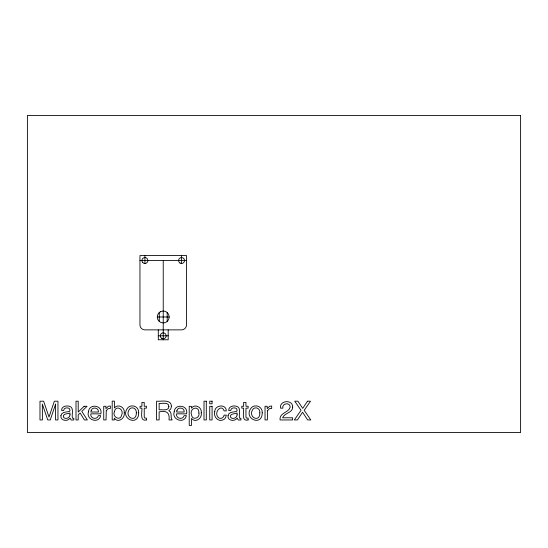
<?xml version="1.0" encoding="UTF-8"?>
<svg xmlns="http://www.w3.org/2000/svg" width="548" height="548" viewBox="0 0 548 548"><rect width="100%" height="100%" fill="white"/><g stroke="black" fill="none" stroke-linecap="round" stroke-linejoin="round"><path stroke-width="0.82" d="M186.512 260.519L186.505 324.909A4.953 4.953 0 0 1 181.552 329.869L144.905 329.869A4.953 4.953 0 0 1 139.952 324.909L139.952 255.567L186.512 255.567L186.512 260.519L139.952 260.519M157.29 316.984L169.181 316.984M158.283 335.808L168.188 335.808M181.559 255.567L181.559 263.492M168.188 329.869L168.188 339.774L158.283 339.774L158.283 329.869M167.195 312.6L167.195 321.375M163.236 260.519L163.236 339.774M159.269 312.6L159.269 321.375M144.905 255.567L144.905 263.492M55.595 404.129L55.54 419.946L57.958 419.946L57.958 401.198L54.355 401.198L49.005 417.049L43.621 401.198L39.983 401.198L39.983 419.946L42.408 419.946L42.34 404.129L47.731 419.946L50.245 419.946L55.595 404.129M198.91 413.028C200.287 418.097 192.225 420.782 191.547 415.055C188.964 407.993 199.26 404.725 198.91 413.028M114.374 411.726C111.998 417.028 120.402 421.398 121.649 415.151C124.41 409.055 115.724 404.479 114.374 411.726M124.232 412.85C125.307 418.282 117.889 423.412 114.313 418.199L114.313 419.946L112.196 419.946L112.196 401.129L114.429 401.129L114.429 407.938C117.916 403.294 125.314 407.424 124.232 412.85M138.719 412.822C138.623 427.125 119.245 418.453 127.732 407.924A5.644 5.644 0 0 1 131.027 406.006C135.144 404.979 139.178 408.637 138.719 412.822M214.734 411.788C213.247 416.918 218.556 422.515 223.591 419.638A4.692 4.692 0 0 0 225.66 417.46L226.324 415.11L224.091 415.11C223.824 417.165 221.913 418.836 219.803 418.288A2.815 2.815 0 0 1 217.94 416.973C213.699 412.329 221.543 403.376 224.091 410.87L226.324 410.87C226.235 403.554 214.508 404.917 214.734 411.788M262.239 412.822C262.136 427.125 242.757 418.453 251.244 407.924A5.644 5.644 0 0 1 254.546 406.006C258.656 404.979 262.698 408.637 262.239 412.822M88.475 411.801C85.714 419.871 98.866 424.193 100.654 415.658L98.393 415.658C97.284 420.206 89.893 418.693 90.824 413.843L100.846 413.843C103.038 405.157 89.016 403.081 88.475 411.801M174.202 411.801C171.442 419.871 184.601 424.193 186.382 415.658L184.128 415.658C183.011 420.206 175.62 418.693 176.559 413.843L186.573 413.843C188.772 405.157 174.744 403.081 174.202 411.801M201.253 412.808C202.459 418.199 195.307 423.385 191.519 418.412L191.519 425.399L189.218 425.399L189.218 406.342L191.451 406.342L191.451 408.15C194.78 403.26 202.267 407.397 201.253 412.808M168.873 406.493C168.921 411.349 161.961 409.445 159.132 409.788L159.132 403.376C161.955 403.814 168.75 401.65 168.873 406.493M60.951 415.459C59.883 420.727 67.61 421.994 70.11 418.138L71.199 420.028L73.809 420.008L73.809 418.316L72.439 418.172C71.35 414.514 74.679 407.301 69.062 406.171C66.007 405.335 61.321 406.554 61.582 410.452L63.726 410.452C63.78 407.691 67.308 407.397 69.219 408.411L70.055 410.116L69.507 411.445C66.657 412.206 61.718 411.637 60.951 415.459M228.064 415.459C226.995 420.727 234.715 421.994 237.216 418.138L238.311 420.028L240.915 420.008L240.915 418.316L239.544 418.172C238.455 414.514 241.784 407.301 236.174 406.171C233.112 405.335 228.434 406.554 228.687 410.452L230.831 410.452C230.893 407.691 234.414 407.397 236.332 408.411L237.168 410.116L236.613 411.445C233.763 412.206 228.831 411.637 228.064 415.459M292.707 407.082C292.68 413.048 284.316 412.808 282.631 417.775L292.618 417.775L292.618 419.946L280.069 419.946C279.103 412.665 288.728 412.808 290.166 407.185C290.255 401.992 281.788 403.129 282.85 408.15L280.514 408.15C279.233 400.191 292.844 399.252 292.707 407.082M136.322 412.891C136.534 423.241 123.992 417.172 129.301 409.493A3.124 3.124 0 0 1 131.383 407.986C134.37 407.13 136.705 410.055 136.322 412.891M259.834 412.891C260.047 423.241 247.511 417.172 252.813 409.493A3.124 3.124 0 0 1 254.895 407.986C257.889 407.13 260.218 410.055 259.834 412.891M171.449 406.253L170.757 409.007L168.805 410.733C172.367 412.028 170.38 416.459 171.668 419.11L172.168 419.946L169.051 419.946C169.88 412.617 166.53 410.253 159.132 411.904L159.132 419.946L156.591 419.946L156.591 401.198C161.023 401.622 171.182 398.923 171.449 406.253M69.993 414.843C70.178 417.966 65.219 419.823 63.458 417.199C62.41 413.137 67.788 414.206 69.993 412.993L69.993 414.843M237.099 414.843C237.284 417.966 232.325 419.823 230.571 417.199C229.516 413.137 234.893 414.206 237.099 412.993L237.099 414.843M106.264 410.712L106.031 419.946L103.73 419.946L103.73 406.274L105.915 406.274L105.915 408.637L108.353 406.219L110.381 406.034L110.381 408.459L108.093 408.671L106.264 410.712M267.561 410.712L267.328 419.946L265.033 419.946L265.033 406.274L267.212 406.274L267.212 408.637L269.657 406.219L271.685 406.034L271.685 408.459L269.39 408.671L267.561 410.712M91.208 410.411L90.886 412.021L98.482 412.021C98.935 407.774 92.523 406.417 91.208 410.411M176.936 410.411L176.62 412.021L184.217 412.021C184.662 407.774 178.258 406.417 176.936 410.411M307.462 401.198L302.715 408.37L297.927 401.198L294.749 401.198L301.044 410.336L294.324 419.946L297.393 419.946L302.585 412.24L307.64 419.946L310.791 419.946L304.195 410.336L310.49 401.198L307.462 401.198M84.111 406.274L78.213 412.082L78.213 401.198L76.008 401.198L76.008 419.946L78.213 419.946L78.213 414.815L80.138 413.055L84.406 419.946L87.338 419.946L81.81 411.397L87.05 406.274L84.111 406.274M160.263 311.839L159.03 312.785A5.946 5.946 0 0 0 159.03 321.19C161.27 323.457 165.201 323.457 167.435 321.19A5.946 5.946 0 0 0 167.435 312.785C165.571 310.935 162.544 310.538 160.263 311.839M146.419 419.946C139.445 421.967 142.261 411.63 141.911 408.15L140.062 408.15L140.062 406.274L141.911 406.274L141.911 402.458L144.234 402.458L144.234 406.274L146.419 406.274L146.419 408.15L144.234 408.15L144.234 417.076L144.72 418.035L146.419 418.138L146.419 419.946M248.128 419.946C241.154 421.967 243.97 411.63 243.627 408.15L241.771 408.15L241.771 406.274L243.627 406.274L243.627 402.458L245.949 402.458L245.949 406.274L248.128 406.274L248.128 408.15L245.949 408.15L245.949 417.076L246.429 418.035L248.128 418.138L248.128 419.946M520.6 115.47L27.4 115.47L27.4 432.53L520.6 432.53L520.6 115.47M206.301 401.198L204 401.198L204 419.946L206.301 419.946L206.301 401.198M212.083 401.198L209.747 401.198L209.747 403.801L212.083 403.801L212.083 401.198M212.083 406.342L209.747 406.342L209.747 419.946L212.083 419.946L212.083 406.342M142.802 262.622A2.973 2.973 0 0 0 147.775 261.286A2.973 2.973 0 0 0 144.138 257.649A2.973 2.973 0 0 0 142.802 262.622M180.073 263.095A2.973 2.973 0 0 0 184.532 260.519A2.973 2.973 0 0 0 180.073 257.944A2.973 2.973 0 0 0 180.073 263.095M161.749 338.383A2.973 2.973 0 0 0 166.208 335.808A2.973 2.973 0 0 0 161.749 333.239A2.973 2.973 0 0 0 161.749 338.383"/></g></svg>
